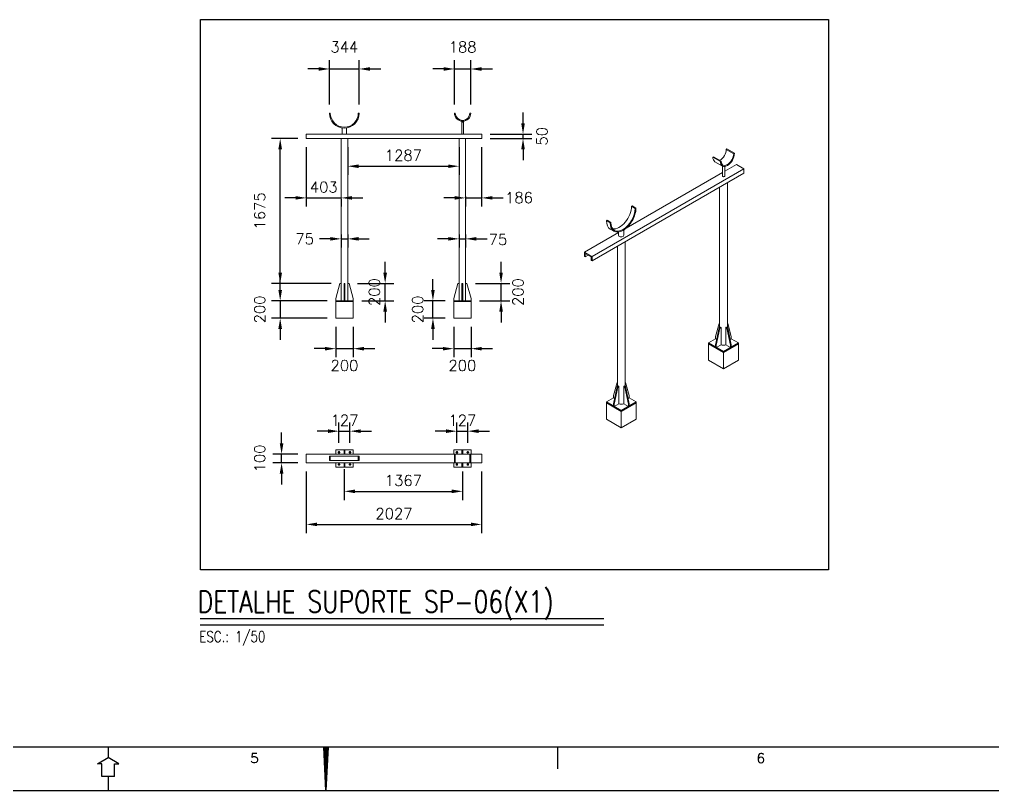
# Model space of a CAD drawing. Header units: millimetres. Extents: x -312439 to 477422, y -331570 to 212570.
# Drawn here: x 357926 to 369170, y 51395 to 60300 of the extents above; entities that cross this region are included whole.
import ezdxf
from ezdxf.enums import TextEntityAlignment as Align

# ---------------------------------------------------------------- set-up
doc = ezdxf.new("R2010")
doc.units = ezdxf.units.MM
for name, color, linetype in [('1', 7, 'Continuous'), ('2', 2, 'Continuous'), ('4', 4, 'Continuous'), ('FORMATO A1', 1, 'Continuous')]:
    doc.layers.add(name, color=color, linetype=linetype)
doc.styles.add('ROMAND', font='ROMAND.SHX')
doc.styles.add('ROMANS', font='romans.shx', dxfattribs={"height": 187.5})
doc.dimstyles.new('1-50 (MILIMETRO)', dxfattribs={"dimscale": 0, "dimtxt": 125, "dimasz": 125, "dimexe": 100, "dimexo": 100, "dimgap": 50, "dimtad": 0, "dimdec": 0, "dimzin": 0, "dimdsep": 46, "dimtxsty": 'ROMAND', "dimcen": -390, "dimclrd": 1, "dimclre": 1, "dimclrt": 3, "dimadec": 0, "dimazin": 0, "dimtfac": 1, "dimtdec": 0, "dimtix": 1, "dimtmove": 2, "dimatfit": 2, "dimfxl": 1, "dimtvp": 1, "dimtolj": 1, "dimtzin": 0, "dimarcsym": 0})

# ---------------------------------------------------------------- blocks, each defined once
blk = doc.blocks.new('A$C2D342850')
at = {"layer": 'FORMATO A1', "color": 2, "linetype": 'Continuous'}
blk.add_line((83100, -58400), (2500, -58400), dxfattribs=at)
at = {"layer": 'FORMATO A1', "color": 1, "linetype": 'Continuous'}
for p, q in [((42119.9, -58400), (42119.9, -58635.9)), ((47150, -59400), (47099.5, -58400)), ((47105, -58400), (47105, -58508.91)), ((47114, -58400), (47114, -58687.13)), ((47123, -58400), (47123, -58865.35)), ((47132, -58400), (47132, -59043.56)), ((47141, -58400), (47141, -59221.78)), ((47150, -58400), (47150, -59400)), ((47200.5, -58400), (47150, -59400)), ((47159, -58400), (47159, -59221.78)), ((47168, -58400), (47168, -59043.56)), ((47177, -58400), (47177, -58865.35)), ((47186, -58400), (47186, -58687.13)), ((47195, -58400), (47195, -58508.91)), ((52500, -58400), (52500, -58900)), ((41871.7, -58779.7), (42119.9, -58636.4)), ((42368, -58779.7), (42119.9, -58636.4)), ((41971.7, -58779.7), (41871.7, -58779.7)), ((41971.7, -59079.7), (41971.7, -58779.7)), ((42268, -58779.7), (42368, -58779.7)), ((42268, -59079.7), (42268, -58779.7)), ((42268.2, -59079.7), (41971.7, -59079.7)), ((42119.9, -59079.7), (42119.9, -59400)), ((0, -59400), (84100, -59400))]:
    blk.add_line(p, q, dxfattribs=at)
for points in [[(45552.39, -58543.44), (45449.26, -58543.44), (45438.95, -58636.25), (45449.26, -58625.94), (45480.2, -58615.62), (45511.14, -58615.62), (45542.08, -58625.94), (45562.7, -58646.56), (45573.01, -58677.5), (45573.01, -58698.12), (45562.7, -58729.06), (45542.08, -58749.69), (45511.14, -58760), (45480.2, -58760), (45449.26, -58749.69), (45438.95, -58739.37), (45428.64, -58718.75)], [(57262.7, -58574.37), (57252.39, -58553.75), (57221.45, -58543.44), (57200.83, -58543.44), (57169.89, -58553.75), (57149.26, -58584.69), (57138.95, -58636.25), (57138.95, -58687.81), (57149.26, -58729.06), (57169.89, -58749.69), (57200.83, -58760), (57211.14, -58760), (57242.08, -58749.69), (57262.7, -58729.06), (57273.01, -58698.12), (57273.01, -58687.81), (57262.7, -58656.87), (57242.08, -58636.25), (57211.14, -58625.94), (57200.83, -58625.94), (57169.89, -58636.25), (57149.26, -58656.87), (57138.95, -58687.81)]]:
    blk.add_lwpolyline(points, dxfattribs=at)
blk = doc.blocks.new('*D270')
at = {"color": 1, "lineweight": -2, "transparency": 16777216}
for p, q in [((361508, 59318), (361508, 59828)), ((361852, 59318), (361852, 59828)), ((361383, 59728), (361258, 59728)), ((361508, 59728), (361852, 59728)), ((361977, 59728), (362102, 59728))]:
    blk.add_line(p, q, dxfattribs=at)
at = {"color": 1, "transparency": 16777216}
for points in [[(361383, 59749), (361383, 59707), (361508, 59728)], [(361977, 59749), (361977, 59707), (361852, 59728)]]:
    blk.add_solid(points, dxfattribs=at)
at = {"layer": 'Defpoints', "color": 0, "transparency": 16777216}
for p in [(361852, 59728), (361508, 59218), (361852, 59218)]:
    blk.add_point(p, dxfattribs=at)
at = {"color": 3, "transparency": 16777216, "insert": (361680, 59982), "char_height": 125, "attachment_point": 5, "style": 'ROMAND'}
blk.add_mtext('\\A1;344', dxfattribs=at)
blk = doc.blocks.new('*D271')
at = {"color": 1, "lineweight": -2, "transparency": 16777216}
for p, q in [((362953, 59318), (362953, 59828)), ((363141, 59318), (363141, 59828)), ((362828, 59728), (362703, 59728)), ((362953, 59728), (363141, 59728)), ((363266, 59728), (363391, 59728))]:
    blk.add_line(p, q, dxfattribs=at)
at = {"color": 1, "transparency": 16777216}
for points in [[(362828, 59749), (362828, 59707), (362953, 59728)], [(363266, 59749), (363266, 59707), (363141, 59728)]]:
    blk.add_solid(points, dxfattribs=at)
at = {"layer": 'Defpoints', "color": 0, "transparency": 16777216}
for p in [(363141, 59728), (362953, 59218), (363141, 59218)]:
    blk.add_point(p, dxfattribs=at)
at = {"color": 3, "transparency": 16777216, "insert": (363047, 59982), "char_height": 125, "attachment_point": 5, "style": 'ROMAND'}
blk.add_mtext('\\A1;188', dxfattribs=at)
blk = doc.blocks.new('*D272')
at = {"color": 1, "lineweight": -2, "transparency": 16777216}
for p, q in [((363745, 59101), (363745, 59226)), ((363367, 58976), (363845, 58976)), ((363367, 58926), (363845, 58926)), ((363745, 58926), (363745, 58976)), ((363745, 58801), (363745, 58676))]:
    blk.add_line(p, q, dxfattribs=at)
at = {"color": 1, "transparency": 16777216}
for points in [[(363724, 59101), (363766, 59101), (363745, 58976)], [(363724, 58801), (363766, 58801), (363745, 58926)]]:
    blk.add_solid(points, dxfattribs=at)
at = {"layer": 'Defpoints', "color": 0, "transparency": 16777216}
for p in [(363267, 58976), (363267, 58926), (363745, 58976)]:
    blk.add_point(p, dxfattribs=at)
at = {"color": 3, "transparency": 16777216, "insert": (363964, 58951), "char_height": 125, "attachment_point": 5, "rotation": 90, "style": 'ROMAND'}
blk.add_mtext('\\A1;50', dxfattribs=at)
blk = doc.blocks.new('*D273')
at = {"color": 1, "lineweight": -2, "transparency": 16777216}
for p, q in [((361241, 58826), (361241, 58139)), ((361116, 58239), (360991, 58239)), ((361241, 58239), (361644, 58239)), ((361644, 58227), (361644, 58139)), ((361769, 58239), (361894, 58239))]:
    blk.add_line(p, q, dxfattribs=at)
at = {"color": 1, "transparency": 16777216}
for points in [[(361116, 58260), (361116, 58219), (361241, 58239)], [(361769, 58260), (361769, 58219), (361644, 58239)]]:
    blk.add_solid(points, dxfattribs=at)
at = {"layer": 'Defpoints', "color": 0, "transparency": 16777216}
for p in [(361241, 58926), (361644, 58327), (361644, 58239)]:
    blk.add_point(p, dxfattribs=at)
at = {"color": 3, "transparency": 16777216, "insert": (361443, 58364), "char_height": 125, "attachment_point": 5, "style": 'ROMAND'}
blk.add_mtext('\\A1;403', dxfattribs=at)
blk = doc.blocks.new('*D274')
at = {"color": 1, "lineweight": -2, "transparency": 16777216}
for p, q in [((361719, 58826), (361719, 58505)), ((363006, 58826), (363006, 58505)), ((361844, 58605), (362881, 58605))]:
    blk.add_line(p, q, dxfattribs=at)
at = {"color": 1, "transparency": 16777216}
for points in [[(361844, 58625), (361844, 58584), (361719, 58605)], [(362881, 58625), (362881, 58584), (363006, 58605)]]:
    blk.add_solid(points, dxfattribs=at)
at = {"layer": 'Defpoints', "color": 0, "transparency": 16777216}
for p in [(361719, 58926), (363006, 58926), (363006, 58605)]:
    blk.add_point(p, dxfattribs=at)
at = {"color": 3, "transparency": 16777216, "insert": (362363, 58730), "char_height": 125, "attachment_point": 5, "style": 'ROMAND'}
blk.add_mtext('\\A1;1287', dxfattribs=at)
blk = doc.blocks.new('*D35')
at = {"color": 1, "lineweight": -2, "transparency": 16777216}
for p, q in [((363267, 58826), (363267, 58139)), ((363081, 58255), (363081, 58139)), ((362956, 58239), (362831, 58239)), ((363081, 58239), (363267, 58239)), ((363392, 58239), (363517, 58239))]:
    blk.add_line(p, q, dxfattribs=at)
at = {"color": 1, "transparency": 16777216}
for points in [[(362956, 58260), (362956, 58219), (363081, 58239)], [(363392, 58260), (363392, 58219), (363267, 58239)]]:
    blk.add_solid(points, dxfattribs=at)
at = {"layer": 'Defpoints', "color": 0, "transparency": 16777216}
for p in [(363267, 58926), (363081, 58355), (363267, 58239)]:
    blk.add_point(p, dxfattribs=at)
at = {"color": 3, "transparency": 16777216, "insert": (363699, 58241), "char_height": 125, "attachment_point": 5, "style": 'ROMAND'}
blk.add_mtext('\\A1;186', dxfattribs=at)
blk = doc.blocks.new('*D261')
at = {"color": 1, "lineweight": -2, "transparency": 16777216}
for p, q in [((361582, 56751), (361582, 56398)), ((361782, 56751), (361782, 56398)), ((361457, 56498), (361332, 56498)), ((361582, 56498), (361782, 56498)), ((361907, 56498), (362032, 56498))]:
    blk.add_line(p, q, dxfattribs=at)
at = {"color": 1, "transparency": 16777216}
for points in [[(361457, 56518), (361457, 56477), (361582, 56498)], [(361907, 56518), (361907, 56477), (361782, 56498)]]:
    blk.add_solid(points, dxfattribs=at)
at = {"layer": 'Defpoints', "color": 0, "transparency": 16777216}
for p in [(361582, 56851), (361782, 56851), (361782, 56498)]:
    blk.add_point(p, dxfattribs=at)
at = {"color": 3, "transparency": 16777216, "insert": (361682, 56304), "char_height": 125, "attachment_point": 5, "style": 'ROMAND'}
blk.add_mtext('\\A1;200', dxfattribs=at)
blk = doc.blocks.new('*D262')
at = {"color": 1, "lineweight": -2, "transparency": 16777216}
for p, q in [((362944, 56751), (362944, 56398)), ((363144, 56751), (363144, 56398)), ((362819, 56498), (362694, 56498)), ((362944, 56498), (363144, 56498)), ((363269, 56498), (363394, 56498))]:
    blk.add_line(p, q, dxfattribs=at)
at = {"color": 1, "transparency": 16777216}
for points in [[(362819, 56518), (362819, 56477), (362944, 56498)], [(363269, 56518), (363269, 56477), (363144, 56498)]]:
    blk.add_solid(points, dxfattribs=at)
at = {"layer": 'Defpoints', "color": 0, "transparency": 16777216}
for p in [(362944, 56851), (363144, 56851), (363144, 56498)]:
    blk.add_point(p, dxfattribs=at)
at = {"color": 3, "transparency": 16777216, "insert": (363044, 56304), "char_height": 125, "attachment_point": 5, "style": 'ROMAND'}
blk.add_mtext('\\A1;200', dxfattribs=at)
blk = doc.blocks.new('*D263')
at = {"color": 1, "lineweight": -2, "transparency": 16777216}
for p, q in [((362704, 57176), (362704, 57301)), ((362844, 57051), (362604, 57051)), ((362704, 56851), (362704, 57051)), ((362844, 56851), (362604, 56851)), ((362704, 56726), (362704, 56601))]:
    blk.add_line(p, q, dxfattribs=at)
at = {"color": 1, "transparency": 16777216}
for points in [[(362683, 57176), (362725, 57176), (362704, 57051)], [(362683, 56726), (362725, 56726), (362704, 56851)]]:
    blk.add_solid(points, dxfattribs=at)
at = {"layer": 'Defpoints', "color": 0, "transparency": 16777216}
for p in [(362704, 57051), (362944, 57051), (362944, 56851)]:
    blk.add_point(p, dxfattribs=at)
at = {"color": 3, "transparency": 16777216, "insert": (362528, 56951), "char_height": 125, "attachment_point": 5, "rotation": 90, "style": 'ROMAND'}
blk.add_mtext('\\A1;200', dxfattribs=at)
blk = doc.blocks.new('*D264')
at = {"color": 1, "lineweight": -2, "transparency": 16777216}
for p, q in [((363491, 57376), (363491, 57501)), ((363196, 57251), (363591, 57251)), ((363491, 57051), (363491, 57251)), ((363244, 57051), (363591, 57051)), ((363491, 56926), (363491, 56801))]:
    blk.add_line(p, q, dxfattribs=at)
at = {"color": 1, "transparency": 16777216}
for points in [[(363471, 57376), (363512, 57376), (363491, 57251)], [(363471, 56926), (363512, 56926), (363491, 57051)]]:
    blk.add_solid(points, dxfattribs=at)
at = {"layer": 'Defpoints', "color": 0, "transparency": 16777216}
for p in [(363096, 57251), (363491, 57251), (363144, 57051)]:
    blk.add_point(p, dxfattribs=at)
at = {"color": 3, "transparency": 16777216, "insert": (363687, 57151), "char_height": 125, "attachment_point": 5, "rotation": 90, "style": 'ROMAND'}
blk.add_mtext('\\A1;200', dxfattribs=at)
blk = doc.blocks.new('*D265')
at = {"color": 1, "lineweight": -2, "transparency": 16777216}
for p, q in [((361141, 58926), (360839, 58926)), ((360939, 57376), (360939, 58801)), ((361529, 57251), (360839, 57251))]:
    blk.add_line(p, q, dxfattribs=at)
at = {"color": 1, "transparency": 16777216}
for points in [[(360918, 58801), (360960, 58801), (360939, 58926)], [(360918, 57376), (360960, 57376), (360939, 57251)]]:
    blk.add_solid(points, dxfattribs=at)
at = {"layer": 'Defpoints', "color": 0, "transparency": 16777216}
for p in [(360939, 58926), (361241, 58926), (361629, 57251)]:
    blk.add_point(p, dxfattribs=at)
at = {"color": 3, "transparency": 16777216, "insert": (360703, 58089), "char_height": 125, "attachment_point": 5, "rotation": 90, "style": 'ROMAND'}
blk.add_mtext('\\A1;1675', dxfattribs=at)
blk = doc.blocks.new('*D266')
at = {"color": 1, "lineweight": -2, "transparency": 16777216}
for p, q in [((360939, 57176), (360939, 57301)), ((361482, 57051), (360839, 57051)), ((360939, 57051), (360939, 56851)), ((361482, 56851), (360839, 56851)), ((360939, 56726), (360939, 56601))]:
    blk.add_line(p, q, dxfattribs=at)
at = {"color": 1, "transparency": 16777216}
for points in [[(360918, 57176), (360960, 57176), (360939, 57051)], [(360918, 56726), (360960, 56726), (360939, 56851)]]:
    blk.add_solid(points, dxfattribs=at)
at = {"layer": 'Defpoints', "color": 0, "transparency": 16777216}
for p in [(361582, 57051), (360939, 56851), (361582, 56851)]:
    blk.add_point(p, dxfattribs=at)
at = {"color": 3, "transparency": 16777216, "insert": (360703, 56951), "char_height": 125, "attachment_point": 5, "rotation": 90, "style": 'ROMAND'}
blk.add_mtext('\\A1;200', dxfattribs=at)
blk = doc.blocks.new('*D267')
at = {"color": 1, "lineweight": -2, "transparency": 16777216}
for p, q in [((362152, 57376), (362152, 57501)), ((361834, 57251), (362252, 57251)), ((362152, 57051), (362152, 57251)), ((361882, 57051), (362252, 57051)), ((362152, 56926), (362152, 56801))]:
    blk.add_line(p, q, dxfattribs=at)
at = {"color": 1, "transparency": 16777216}
for points in [[(362131, 57376), (362173, 57376), (362152, 57251)], [(362131, 56926), (362173, 56926), (362152, 57051)]]:
    blk.add_solid(points, dxfattribs=at)
at = {"layer": 'Defpoints', "color": 0, "transparency": 16777216}
for p in [(361734, 57251), (362152, 57251), (361782, 57051)]:
    blk.add_point(p, dxfattribs=at)
at = {"color": 3, "transparency": 16777216, "insert": (362027, 57151), "char_height": 125, "attachment_point": 5, "rotation": 90, "style": 'ROMAND'}
blk.add_mtext('\\A1;200', dxfattribs=at)
blk = doc.blocks.new('*D268')
at = {"color": 1, "lineweight": -2, "transparency": 16777216}
for p, q in [((361680, 55105), (361680, 54750)), ((363047, 55080), (363047, 54750)), ((361805, 54850), (362922, 54850))]:
    blk.add_line(p, q, dxfattribs=at)
at = {"color": 1, "transparency": 16777216}
for points in [[(361805, 54871), (361805, 54829), (361680, 54850)], [(362922, 54871), (362922, 54829), (363047, 54850)]]:
    blk.add_solid(points, dxfattribs=at)
at = {"layer": 'Defpoints', "color": 0, "transparency": 16777216}
for p in [(361680, 55205), (363047, 55180), (363047, 54850)]:
    blk.add_point(p, dxfattribs=at)
at = {"color": 3, "transparency": 16777216, "insert": (362363, 54975), "char_height": 125, "attachment_point": 5, "style": 'ROMAND'}
blk.add_mtext('\\A1;1367', dxfattribs=at)
blk = doc.blocks.new('*D269')
at = {"color": 1, "lineweight": -2, "transparency": 16777216}
for p, q in [((361241, 55080), (361241, 54368)), ((363267, 55080), (363267, 54368)), ((361366, 54468), (363142, 54468))]:
    blk.add_line(p, q, dxfattribs=at)
at = {"color": 1, "transparency": 16777216}
for points in [[(361366, 54489), (361366, 54448), (361241, 54468)], [(363142, 54489), (363142, 54448), (363267, 54468)]]:
    blk.add_solid(points, dxfattribs=at)
at = {"layer": 'Defpoints', "color": 0, "transparency": 16777216}
for p in [(361241, 55180), (363267, 55180), (363267, 54468)]:
    blk.add_point(p, dxfattribs=at)
at = {"color": 3, "transparency": 16777216, "insert": (362254, 54593), "char_height": 125, "attachment_point": 5, "style": 'ROMAND'}
blk.add_mtext('\\A1;2027', dxfattribs=at)
blk = doc.blocks.new('*D275')
at = {"color": 1, "lineweight": -2, "transparency": 16777216}
for p, q in [((361618, 55409), (361618, 55645)), ((361745, 55409), (361745, 55645)), ((361493, 55545), (361368, 55545)), ((361618, 55545), (361745, 55545)), ((361870, 55545), (361995, 55545))]:
    blk.add_line(p, q, dxfattribs=at)
at = {"color": 1, "transparency": 16777216}
for points in [[(361493, 55566), (361493, 55524), (361618, 55545)], [(361870, 55566), (361870, 55524), (361745, 55545)]]:
    blk.add_solid(points, dxfattribs=at)
at = {"layer": 'Defpoints', "color": 0, "transparency": 16777216}
for p in [(361745, 55545), (361618, 55309), (361745, 55309)]:
    blk.add_point(p, dxfattribs=at)
at = {"color": 3, "transparency": 16777216, "insert": (361682, 55670), "char_height": 125, "attachment_point": 5, "style": 'ROMAND'}
blk.add_mtext('\\A1;127', dxfattribs=at)
blk = doc.blocks.new('*D276')
at = {"color": 1, "lineweight": -2, "transparency": 16777216}
for p, q in [((362980, 55409), (362980, 55645)), ((363107, 55409), (363107, 55645)), ((362855, 55545), (362730, 55545)), ((362980, 55545), (363107, 55545)), ((363232, 55545), (363357, 55545))]:
    blk.add_line(p, q, dxfattribs=at)
at = {"color": 1, "transparency": 16777216}
for points in [[(362855, 55566), (362855, 55524), (362980, 55545)], [(363232, 55566), (363232, 55524), (363107, 55545)]]:
    blk.add_solid(points, dxfattribs=at)
at = {"layer": 'Defpoints', "color": 0, "transparency": 16777216}
for p in [(363107, 55545), (362980, 55309), (363107, 55309)]:
    blk.add_point(p, dxfattribs=at)
at = {"color": 3, "transparency": 16777216, "insert": (363044, 55670), "char_height": 125, "attachment_point": 5, "style": 'ROMAND'}
blk.add_mtext('\\A1;127', dxfattribs=at)
blk = doc.blocks.new('*D277')
at = {"color": 1, "lineweight": -2, "transparency": 16777216}
for p, q in [((360955, 55405), (360955, 55530)), ((361141, 55280), (360855, 55280)), ((360955, 55180), (360955, 55280)), ((361141, 55180), (360855, 55180)), ((360955, 55055), (360955, 54930))]:
    blk.add_line(p, q, dxfattribs=at)
at = {"color": 1, "transparency": 16777216}
for points in [[(360934, 55405), (360976, 55405), (360955, 55280)], [(360934, 55055), (360976, 55055), (360955, 55180)]]:
    blk.add_solid(points, dxfattribs=at)
at = {"layer": 'Defpoints', "color": 0, "transparency": 16777216}
for p in [(360955, 55280), (361241, 55280), (361241, 55180)]:
    blk.add_point(p, dxfattribs=at)
at = {"color": 3, "transparency": 16777216, "insert": (360703, 55230), "char_height": 125, "attachment_point": 5, "rotation": 90, "style": 'ROMAND'}
blk.add_mtext('\\A1;100', dxfattribs=at)
blk = doc.blocks.new('*D37')
at = {"color": 1, "lineweight": -2, "transparency": 16777216}
for p, q in [((361644, 57818), (361644, 57666)), ((361719, 57818), (361719, 57666)), ((361519, 57766), (361394, 57766)), ((361644, 57766), (361719, 57766)), ((361844, 57766), (361969, 57766))]:
    blk.add_line(p, q, dxfattribs=at)
at = {"color": 1, "transparency": 16777216}
for points in [[(361519, 57787), (361519, 57746), (361644, 57766)], [(361844, 57787), (361844, 57746), (361719, 57766)]]:
    blk.add_solid(points, dxfattribs=at)
at = {"layer": 'Defpoints', "color": 0, "transparency": 16777216}
for p in [(361644, 57918), (361719, 57918), (361719, 57766)]:
    blk.add_point(p, dxfattribs=at)
at = {"color": 3, "transparency": 16777216, "insert": (361222, 57766), "char_height": 125, "attachment_point": 5, "style": 'ROMAND'}
blk.add_mtext('\\A1;75', dxfattribs=at)
blk = doc.blocks.new('*D38')
at = {"color": 1, "lineweight": -2, "transparency": 16777216}
for p, q in [((363006, 57816), (363006, 57666)), ((363081, 57816), (363081, 57666)), ((362881, 57766), (362756, 57766)), ((363006, 57766), (363081, 57766)), ((363206, 57766), (363331, 57766))]:
    blk.add_line(p, q, dxfattribs=at)
at = {"color": 1, "transparency": 16777216}
for points in [[(362881, 57787), (362881, 57746), (363006, 57766)], [(363206, 57787), (363206, 57746), (363081, 57766)]]:
    blk.add_solid(points, dxfattribs=at)
at = {"layer": 'Defpoints', "color": 0, "transparency": 16777216}
for p in [(363006, 57916), (363081, 57916), (363081, 57766)]:
    blk.add_point(p, dxfattribs=at)
at = {"color": 3, "transparency": 16777216, "insert": (363456, 57759), "char_height": 125, "attachment_point": 5, "style": 'ROMAND'}
blk.add_mtext('\\A1;75', dxfattribs=at)

msp = doc.modelspace()

# ---------------------------------------------------------------- linework, layer by layer
at = {"color": 3, "linetype": 'Continuous', "lineweight": 0, "extrusion": (0, 1, 0)}
for p, q in [((361507.937, 59217.892), (361517.937, 59217.892)), ((361841.737, 59217.892), (361851.737, 59217.892)), ((362962.735, 59217.905), (362952.735, 59217.905)), ((363141.035, 59217.905), (363131.035, 59217.905)), ((361654.837, 58976.392), (361654.837, 59047.82)), ((361704.837, 58976.392), (361704.837, 59047.82)), ((363036.885, 59124.288), (363036.885, 58976.392)), ((363056.885, 59113.755), (363036.885, 59113.755)), ((363056.885, 59124.288), (363056.885, 58976.392)), ((361240.908, 58976.392), (361240.908, 58926.392)), ((361240.908, 58976.392), (363267.491, 58976.392)), ((361240.908, 58926.392), (363267.491, 58926.392)), ((361644.16, 58926.392), (361644.16, 57251.232)), ((361719.16, 58926.392), (361719.16, 57251.232)), ((363006.391, 58926.392), (363006.391, 57251.232)), ((363081.391, 58926.392), (363081.391, 57251.232)), ((363267.491, 58926.392), (363267.491, 58976.392)), ((361581.66, 57076.232), (361629.16, 57251.232)), ((361629.16, 57251.232), (361644.495, 57251.232)), ((361644.495, 57051.232), (361644.495, 57251.232)), ((361676.66, 57051.232), (361676.66, 57251.232)), ((361676.66, 57251.232), (361686.66, 57251.232)), ((361686.66, 57051.232), (361686.66, 57251.232)), ((361734.16, 57251.232), (361718.826, 57251.232)), ((361718.826, 57251.232), (361718.826, 57051.232)), ((361781.66, 57076.232), (361734.16, 57251.232)), ((362943.891, 57076.232), (362991.391, 57251.232)), ((362991.391, 57251.232), (363006.726, 57251.232)), ((363006.726, 57051.232), (363006.726, 57251.232)), ((363038.891, 57051.232), (363038.891, 57251.232)), ((363038.891, 57251.232), (363048.891, 57251.232)), ((363048.891, 57051.232), (363048.891, 57251.232)), ((363096.391, 57251.232), (363081.057, 57251.232)), ((363081.057, 57251.232), (363081.057, 57051.232)), ((363143.891, 57076.232), (363096.391, 57251.232)), ((361581.66, 57076.232), (361581.66, 56851.232)), ((361781.66, 57051.232), (361581.66, 57051.232)), ((361581.66, 57041.232), (361781.66, 57041.232)), ((361676.66, 57076.232), (361686.66, 57076.232)), ((361781.66, 57076.232), (361781.66, 56851.232)), ((361781.66, 57041.232), (361781.66, 57051.232)), ((362943.891, 57076.232), (362943.891, 56851.232)), ((363143.891, 57051.232), (362943.891, 57051.232)), ((362943.891, 57041.232), (363143.891, 57041.232)), ((363038.891, 57076.232), (363048.891, 57076.232)), ((363143.891, 57076.232), (363143.891, 56851.232)), ((363143.891, 57041.232), (363143.891, 57051.232)), ((361581.66, 56851.232), (361781.66, 56851.232)), ((362943.891, 56851.232), (363143.891, 56851.232))]:
    msp.add_line(p, q, dxfattribs=at)
at = {"color": 3, "linetype": 'Continuous', "lineweight": 0, "extrusion": (1.66533e-16, 0.816497, 0.57735)}
for p, q in [((365938.377, 58710.219), (365947.038, 58715.219)), ((365938.377, 58710.219), (366024.98, 58660.219)), ((365947.038, 58715.219), (366033.64, 58665.219)), ((366092.79, 58799.369), (366101.45, 58804.369)), ((366179.392, 58749.369), (366092.79, 58799.369)), ((366101.45, 58804.369), (366188.052, 58754.369)), ((366188.052, 58754.369), (366179.392, 58749.369)), ((365962.259, 58657.433), (366048.861, 58607.433)), ((366033.64, 58665.219), (366024.98, 58660.219)), ((366050.967, 58606.303), (366050.967, 58490.781)), ((366075.462, 58547.852), (366210.964, 58626.084)), ((366075.462, 58602.311), (366075.462, 58490.781)), ((366297.567, 58576.084), (366210.964, 58626.084)), ((364542.494, 57562.793), (366297.567, 58576.084)), ((364542.494, 57512.793), (366297.567, 58526.084)), ((364937.988, 57891.131), (366050.967, 58533.71)), ((366297.567, 58526.084), (366297.567, 58576.084)), ((366014.694, 58362.768), (366014.694, 56742.608)), ((366106.55, 58415.801), (366106.55, 56742.608)), ((365006.536, 58147.207), (364997.875, 58142.207)), ((365041.177, 58117.207), (364997.875, 58142.207)), ((365049.837, 58122.207), (365006.536, 58147.207)), ((365041.177, 58117.207), (365049.837, 58122.207)), ((364717.456, 57980.307), (364708.796, 57975.307)), ((364752.097, 57950.307), (364708.796, 57975.307)), ((364760.758, 57955.307), (364717.456, 57980.307)), ((364752.097, 57950.307), (364760.758, 57955.307)), ((364455.892, 57612.793), (364848.698, 57839.58)), ((364795.7, 57853.93), (364752.399, 57878.93)), ((364848.698, 57807.257), (364848.698, 57845.123)), ((364909.935, 57807.257), (364909.935, 57869.847)), ((364926.823, 57734.685), (364926.823, 56061.492)), ((364455.892, 57612.793), (364542.494, 57562.793)), ((364455.892, 57562.793), (364455.892, 57612.793)), ((364533.834, 57557.793), (364464.552, 57597.793)), ((364464.552, 57597.793), (364464.552, 57557.793)), ((364464.552, 57557.793), (364499.193, 57577.793)), ((364834.968, 57681.652), (364834.968, 56061.492)), ((364464.552, 57557.793), (364455.892, 57562.793)), ((364533.834, 57517.793), (364533.834, 57557.793)), ((364542.494, 57512.793), (364533.834, 57517.793)), ((364542.494, 57562.793), (364542.494, 57512.793)), ((365969.69, 56636.624), (366010.826, 56787.874)), ((366014.694, 56790.108), (366010.826, 56787.874)), ((366010.826, 56787.874), (366014.694, 56785.641)), ((366110.419, 56787.874), (366106.55, 56790.108)), ((366110.419, 56787.874), (366106.55, 56785.641)), ((366151.555, 56636.624), (366110.419, 56787.874)), ((365969.69, 56541.624), (366010.826, 56740.374)), ((365978.35, 56536.624), (366019.486, 56735.374)), ((366010.826, 56740.374), (366024.106, 56748.042)), ((366010.826, 56740.374), (366019.486, 56735.374)), ((366019.486, 56735.374), (366032.766, 56743.042)), ((366032.766, 56543.042), (366032.766, 56743.042)), ((366101.758, 56735.374), (366088.478, 56743.042)), ((366088.478, 56743.042), (366088.478, 56543.042)), ((366110.419, 56740.374), (366097.138, 56748.042)), ((366101.758, 56735.374), (366110.419, 56740.374)), ((366142.895, 56536.624), (366101.758, 56735.374)), ((366151.555, 56541.624), (366110.419, 56740.374)), ((365887.417, 56564.124), (365969.69, 56611.624)), ((365887.417, 56564.124), (365887.417, 56364.124)), ((366060.622, 56464.124), (365887.417, 56564.124)), ((365969.69, 56611.624), (365969.69, 56636.624)), ((365982.631, 56604.152), (365969.69, 56611.624)), ((366233.827, 56564.124), (366060.622, 56464.124)), ((366138.613, 56604.152), (366151.555, 56611.624)), ((366151.555, 56611.624), (366151.555, 56636.624)), ((366151.555, 56611.624), (366233.827, 56564.124)), ((366233.827, 56564.124), (366233.827, 56364.124)), ((365887.417, 56554.124), (366060.622, 56454.124)), ((365969.69, 56541.624), (365978.35, 56536.624)), ((365969.69, 56516.624), (365969.69, 56541.624)), ((366032.766, 56543.042), (365978.35, 56511.624)), ((365978.35, 56511.624), (365978.35, 56536.624)), ((366060.622, 56454.124), (366233.827, 56554.124)), ((366060.622, 56464.124), (366060.622, 56264.124)), ((366088.478, 56543.042), (366142.895, 56511.624)), ((366142.895, 56536.624), (366151.555, 56541.624)), ((366142.895, 56511.624), (366142.895, 56536.624)), ((366151.555, 56516.624), (366151.555, 56541.624)), ((365887.417, 56364.124), (366060.622, 56264.124)), ((366060.622, 56264.124), (366233.827, 56364.124)), ((364834.968, 56108.992), (364831.099, 56106.759)), ((364930.692, 56106.759), (364926.823, 56108.992)), ((364789.963, 55955.509), (364831.099, 56106.759)), ((364789.963, 55860.509), (364831.099, 56059.259)), ((364798.623, 55855.509), (364839.759, 56054.259)), ((364831.099, 56106.759), (364834.968, 56104.525)), ((364831.099, 56059.259), (364844.379, 56066.926)), ((364831.099, 56059.259), (364839.759, 56054.259)), ((364839.759, 56054.259), (364853.04, 56061.926)), ((364853.04, 55861.926), (364853.04, 56061.926)), ((364922.032, 56054.259), (364908.751, 56061.926)), ((364908.751, 56061.926), (364908.751, 55861.926)), ((364930.692, 56059.259), (364917.412, 56066.926)), ((364922.032, 56054.259), (364930.692, 56059.259)), ((364963.168, 55855.509), (364922.032, 56054.259)), ((364930.692, 56106.759), (364926.823, 56104.525)), ((364971.828, 55955.509), (364930.692, 56106.759)), ((364971.828, 55860.509), (364930.692, 56059.259)), ((364707.69, 55883.009), (364789.963, 55930.509)), ((364789.963, 55930.509), (364789.963, 55955.509)), ((364802.905, 55923.037), (364789.963, 55930.509)), ((364958.887, 55923.037), (364971.828, 55930.509)), ((364971.828, 55930.509), (364971.828, 55955.509)), ((364971.828, 55930.509), (365054.101, 55883.009)), ((364707.69, 55883.009), (364707.69, 55683.009)), ((364880.896, 55783.009), (364707.69, 55883.009)), ((364707.69, 55873.009), (364880.896, 55773.009)), ((364789.963, 55860.509), (364798.623, 55855.509)), ((364789.963, 55835.509), (364789.963, 55860.509)), ((364853.04, 55861.926), (364798.623, 55830.509)), ((364798.623, 55830.509), (364798.623, 55855.509)), ((365054.101, 55883.009), (364880.896, 55783.009)), ((364880.896, 55773.009), (365054.101, 55873.009)), ((364880.896, 55783.009), (364880.896, 55583.009)), ((364908.751, 55861.926), (364963.168, 55830.509)), ((364963.168, 55855.509), (364971.828, 55860.509)), ((364963.168, 55830.509), (364963.168, 55855.509)), ((364971.828, 55835.509), (364971.828, 55860.509)), ((365054.101, 55883.009), (365054.101, 55683.009)), ((364707.69, 55683.009), (364880.896, 55583.009)), ((364880.896, 55583.009), (365054.101, 55683.009))]:
    msp.add_line(p, q, dxfattribs=at)
at = {"color": 3, "linetype": 'Continuous', "lineweight": 0}
for p, q in [((361581.66, 55280.134), (361581.66, 55330.134)), ((361581.66, 55330.134), (361781.66, 55330.134)), ((361676.66, 55330.134), (361676.66, 55280.134)), ((361686.66, 55330.134), (361686.66, 55280.134)), ((361781.66, 55330.134), (361781.66, 55280.134)), ((362943.891, 55280.134), (362943.891, 55330.134)), ((362943.891, 55330.134), (363143.891, 55330.134)), ((363038.891, 55330.134), (363038.891, 55280.134)), ((363048.891, 55330.134), (363048.891, 55280.134)), ((363143.891, 55330.134), (363143.891, 55280.134)), ((361240.908, 55280.134), (361240.908, 55180.134)), ((361240.908, 55280.134), (362952.735, 55280.134)), ((361851.737, 55255.134), (361507.937, 55255.134)), ((361507.937, 55205.134), (361507.937, 55255.134)), ((361517.937, 55205.134), (361517.937, 55255.134)), ((361686.66, 55282.634), (361676.66, 55282.634)), ((361841.737, 55205.134), (361841.737, 55255.134)), ((361851.737, 55205.134), (361851.737, 55255.134)), ((362952.735, 55280.134), (362952.735, 55180.134)), ((362952.735, 55280.134), (363267.491, 55280.134)), ((362962.735, 55280.134), (362962.735, 55180.134)), ((362985.518, 55291.847), (362975.473, 55291.847)), ((363048.891, 55282.634), (363038.891, 55282.634)), ((363131.035, 55180.134), (363131.035, 55280.134)), ((363141.035, 55280.134), (363141.035, 55180.134)), ((363267.491, 55180.134), (363267.491, 55280.134)), ((361240.908, 55180.134), (362952.735, 55180.134)), ((361507.937, 55205.134), (361851.737, 55205.134)), ((361517.937, 55205.134), (361841.737, 55205.134)), ((361581.66, 55130.134), (361581.66, 55180.134)), ((361781.66, 55130.134), (361581.66, 55130.134)), ((361676.66, 55130.134), (361676.66, 55180.134)), ((361676.66, 55177.634), (361686.66, 55177.634)), ((361686.66, 55130.134), (361686.66, 55180.134)), ((361781.66, 55180.134), (361781.66, 55130.134)), ((362943.891, 55130.134), (362943.891, 55180.134)), ((363143.891, 55130.134), (362943.891, 55130.134)), ((363267.491, 55180.134), (362952.735, 55180.134)), ((363038.891, 55130.134), (363038.891, 55180.134)), ((363038.891, 55177.634), (363048.891, 55177.634)), ((363048.891, 55130.134), (363048.891, 55180.134)), ((363141.035, 55180.134), (363267.491, 55180.134)), ((363143.891, 55180.134), (363143.891, 55130.134))]:
    msp.add_line(p, q, dxfattribs=at)
msp.add_lwpolyline([(360017.316, 60299.859), (367276.434, 60299.859), (367276.434, 53944.319), (360017.316, 53944.319)], close=True)
for centre, radius in [((361618.265, 55300.547), 8.699), ((361618.265, 55300.547), 5.444), ((361745.056, 55300.547), 8.699), ((361745.056, 55300.547), 5.444), ((362980.496, 55300.547), 8.699), ((362980.496, 55300.547), 5.444), ((363107.287, 55300.547), 8.699), ((363107.287, 55300.547), 5.444), ((361618.265, 55159.721), 8.699), ((361618.265, 55159.721), 5.444), ((361745.056, 55159.721), 8.699), ((361745.056, 55159.721), 5.444), ((362980.496, 55159.721), 8.699), ((362980.496, 55159.721), 5.444), ((363107.287, 55159.721), 8.699), ((363107.287, 55159.721), 5.444)]:
    msp.add_circle(centre, radius, dxfattribs=at)
for centre, radius, start, end in [((361679.837, 59217.892), 171.9, 180, 359.9999824), ((361679.837, 59217.892), 161.9, 180, 0), ((361679.837, 59217.892), 171.9, 270, 0), ((363046.885, 59217.905), 94.15, 180, 0), ((363046.885, 59217.905), 84.15, 180, 0), ((361745.056, 55300.547), 8.699, 30, 90)]:
    msp.add_arc(centre, radius, start, end, dxfattribs=at)
for centre, major_axis, start_param, end_param in [((366019.914, 58757.294), (-57.655, -99.861), 5.497787144, 6.283185307), ((366019.914, 58757.294), (-51.531, -89.255), 0.785398163, 2.35619449), ((366106.516, 58707.294), (-57.655, -99.861), 5.497787144, 8.639379797), ((366106.516, 58707.294), (-51.531, -89.255), 5.497787144, 8.639379797), ((366063.215, 58490.781), (-12.247, 0), 0, 3.141592654), ((364857.666, 58061.257), (-99.143, -171.721), 0.22015167, 2.35619449), ((364900.967, 58036.257), (-99.143, -171.721), 5.497787144, 8.639379797), ((364900.967, 58036.257), (-105.267, -182.327), 0.785398163, 2.35619449), ((364857.666, 58061.257), (105.267, 182.327), 2.35619449, 3.141592654), ((364900.967, 58036.257), (-105.267, -182.327), 5.497787144, 7.068583471), ((364879.316, 57807.257), (30.619, 0), 3.141592654, 5.497787144), ((364879.316, 57807.257), (30.619, 0), 5.497787144, 6.283185307), ((366060.622, 56764.124), (45.928, 0), 3.793259228, 4.060722406), ((366060.622, 56764.124), (-45.928, 0), 2.222462901, 2.48992608), ((366060.622, 56564.124), (45.928, 0), 4.060722406, 5.364055554), ((364880.896, 56083.009), (45.928, 0), 3.793259228, 4.060722406), ((364880.896, 56083.009), (-45.928, 0), 2.222462901, 2.48992608), ((364880.896, 55883.009), (45.928, 0), 4.060722406, 5.364055554)]:
    msp.add_ellipse(centre, major_axis=major_axis, ratio=0.577350269, start_param=start_param, end_param=end_param, dxfattribs=at)
for points in [[(361608.22, 55300.547), (361609.565, 55302.878), (361610.731, 55304.896)], [(361610.731, 55296.197), (361609.565, 55298.216), (361608.22, 55300.547)], [(361610.731, 55304.896), (361611.896, 55306.915), (361613.242, 55309.246)], [(361613.242, 55291.847), (361611.896, 55294.178), (361610.731, 55296.197)], [(361613.242, 55309.246), (361615.934, 55309.246), (361618.265, 55309.246)], [(361618.265, 55291.847), (361615.934, 55291.847), (361613.242, 55291.847)], [(361618.265, 55309.246), (361620.596, 55309.246), (361623.287, 55309.246)], [(361623.287, 55291.847), (361620.596, 55291.847), (361618.265, 55291.847)], [(361623.287, 55309.246), (361624.633, 55306.915), (361625.798, 55304.896)], [(361625.798, 55296.197), (361624.633, 55294.178), (361623.287, 55291.847)], [(361625.798, 55304.896), (361626.964, 55302.878), (361628.31, 55300.547)], [(361628.31, 55300.547), (361626.964, 55298.216), (361625.798, 55296.197)], [(361737.523, 55304.896), (361736.357, 55302.878), (361735.011, 55300.547)], [(361735.011, 55300.547), (361736.357, 55298.216), (361737.523, 55296.197)], [(361740.034, 55309.246), (361738.688, 55306.915), (361737.523, 55304.896)], [(361737.523, 55296.197), (361738.688, 55294.178), (361740.034, 55291.847)], [(361745.056, 55309.246), (361742.725, 55309.246), (361740.034, 55309.246)], [(361740.034, 55291.847), (361742.725, 55291.847), (361745.056, 55291.847)], [(361750.079, 55309.246), (361747.387, 55309.246), (361745.056, 55309.246)], [(361745.056, 55291.847), (361747.387, 55291.847), (361750.079, 55291.847)], [(361752.59, 55304.896), (361751.425, 55306.915), (361750.079, 55309.246)], [(361750.079, 55291.847), (361751.425, 55294.178), (361752.59, 55296.197)], [(361755.101, 55300.547), (361753.755, 55302.878), (361752.59, 55304.896)], [(361752.59, 55296.197), (361753.755, 55298.216), (361755.101, 55300.547)], [(362970.451, 55300.547), (362971.796, 55302.878), (362972.962, 55304.896)], [(362972.962, 55296.197), (362971.796, 55298.216), (362970.451, 55300.547)], [(362972.962, 55304.896), (362974.127, 55306.915), (362975.473, 55309.246)], [(362975.473, 55291.847), (362974.127, 55294.178), (362972.962, 55296.197)], [(362975.473, 55309.246), (362978.165, 55309.246), (362980.496, 55309.246)], [(362980.496, 55309.246), (362982.827, 55309.246), (362985.518, 55309.246)], [(362985.518, 55309.246), (362986.864, 55306.915), (362988.029, 55304.896)], [(362988.029, 55296.197), (362986.864, 55294.178), (362985.518, 55291.847)], [(362988.029, 55304.896), (362989.195, 55302.878), (362990.541, 55300.547)], [(362990.541, 55300.547), (362989.195, 55298.216), (362988.029, 55296.197)], [(363099.754, 55304.896), (363098.588, 55302.878), (363097.242, 55300.547)], [(363097.242, 55300.547), (363098.588, 55298.216), (363099.754, 55296.197)], [(363102.265, 55309.246), (363100.919, 55306.915), (363099.754, 55304.896)], [(363099.754, 55296.197), (363100.919, 55294.178), (363102.265, 55291.847)], [(363107.287, 55309.246), (363104.956, 55309.246), (363102.265, 55309.246)], [(363102.265, 55291.847), (363104.956, 55291.847), (363107.287, 55291.847)], [(363112.31, 55309.246), (363109.618, 55309.246), (363107.287, 55309.246)], [(363107.287, 55291.847), (363109.618, 55291.847), (363112.31, 55291.847)], [(363114.821, 55304.896), (363113.656, 55306.915), (363112.31, 55309.246)], [(363112.31, 55291.847), (363113.656, 55294.178), (363114.821, 55296.197)], [(363117.332, 55300.547), (363115.987, 55302.878), (363114.821, 55304.896)], [(363114.821, 55296.197), (363115.987, 55298.216), (363117.332, 55300.547)], [(361610.731, 55164.071), (361609.565, 55162.052), (361608.22, 55159.721)], [(361608.22, 55159.721), (361609.565, 55157.39), (361610.731, 55155.372)], [(361613.242, 55168.42), (361611.896, 55166.089), (361610.731, 55164.071)], [(361610.731, 55155.372), (361611.896, 55153.353), (361613.242, 55151.022)], [(361618.265, 55168.42), (361615.934, 55168.42), (361613.242, 55168.42)], [(361613.242, 55151.022), (361615.934, 55151.022), (361618.265, 55151.022)], [(361623.287, 55168.42), (361620.596, 55168.42), (361618.265, 55168.42)], [(361618.265, 55151.022), (361620.596, 55151.022), (361623.287, 55151.022)], [(361625.798, 55164.071), (361624.633, 55166.089), (361623.287, 55168.42)], [(361623.287, 55151.022), (361624.633, 55153.353), (361625.798, 55155.372)], [(361628.31, 55159.721), (361626.964, 55162.052), (361625.798, 55164.071)], [(361625.798, 55155.372), (361626.964, 55157.39), (361628.31, 55159.721)], [(361735.011, 55159.721), (361736.357, 55162.052), (361737.523, 55164.071)], [(361737.523, 55155.372), (361736.357, 55157.39), (361735.011, 55159.721)], [(361737.523, 55164.071), (361738.688, 55166.089), (361740.034, 55168.42)], [(361740.034, 55151.022), (361738.688, 55153.353), (361737.523, 55155.372)], [(361740.034, 55168.42), (361742.725, 55168.42), (361745.056, 55168.42)], [(361745.056, 55151.022), (361742.725, 55151.022), (361740.034, 55151.022)], [(361745.056, 55168.42), (361747.387, 55168.42), (361750.079, 55168.42)], [(361750.079, 55151.022), (361747.387, 55151.022), (361745.056, 55151.022)], [(361750.079, 55168.42), (361751.425, 55166.089), (361752.59, 55164.071)], [(361752.59, 55155.372), (361751.425, 55153.353), (361750.079, 55151.022)], [(361752.59, 55164.071), (361753.755, 55162.052), (361755.101, 55159.721)], [(361755.101, 55159.721), (361753.755, 55157.39), (361752.59, 55155.372)], [(362972.962, 55164.071), (362971.796, 55162.052), (362970.451, 55159.721)], [(362970.451, 55159.721), (362971.796, 55157.39), (362972.962, 55155.372)], [(362975.473, 55168.42), (362974.127, 55166.089), (362972.962, 55164.071)], [(362972.962, 55155.372), (362974.127, 55153.353), (362975.473, 55151.022)], [(362980.496, 55168.42), (362978.165, 55168.42), (362975.473, 55168.42)], [(362975.473, 55151.022), (362978.165, 55151.022), (362980.496, 55151.022)], [(362985.518, 55168.42), (362982.827, 55168.42), (362980.496, 55168.42)], [(362980.496, 55151.022), (362982.827, 55151.022), (362985.518, 55151.022)], [(362988.029, 55164.071), (362986.864, 55166.089), (362985.518, 55168.42)], [(362985.518, 55151.022), (362986.864, 55153.353), (362988.029, 55155.372)], [(362990.541, 55159.721), (362989.195, 55162.052), (362988.029, 55164.071)], [(362988.029, 55155.372), (362989.195, 55157.39), (362990.541, 55159.721)], [(363097.242, 55159.721), (363098.588, 55162.052), (363099.754, 55164.071)], [(363099.754, 55155.372), (363098.588, 55157.39), (363097.242, 55159.721)], [(363099.754, 55164.071), (363100.919, 55166.089), (363102.265, 55168.42)], [(363102.265, 55151.022), (363100.919, 55153.353), (363099.754, 55155.372)], [(363102.265, 55168.42), (363104.956, 55168.42), (363107.287, 55168.42)], [(363107.287, 55151.022), (363104.956, 55151.022), (363102.265, 55151.022)], [(363107.287, 55168.42), (363109.618, 55168.42), (363112.31, 55168.42)], [(363112.31, 55151.022), (363109.618, 55151.022), (363107.287, 55151.022)], [(363112.31, 55168.42), (363113.656, 55166.089), (363114.821, 55164.071)], [(363114.821, 55155.372), (363113.656, 55153.353), (363112.31, 55151.022)], [(363114.821, 55164.071), (363115.987, 55162.052), (363117.332, 55159.721)], [(363117.332, 55159.721), (363115.987, 55157.39), (363114.821, 55155.372)]]:
    msp.add_rational_spline(points, [1, 1.0379548493, 1], degree=2, dxfattribs=at)
at = {"layer": '1', "color": 1}
msp.add_line((360014.552, 53306.794), (364677.978, 53306.794), dxfattribs=at)
at = {"layer": '2', "color": 2}
msp.add_line((360014.552, 53381.794), (364677.978, 53381.794), dxfattribs=at)
at = {"layer": 'FORMATO A1', "color": 2, "linetype": 'Continuous'}
msp.add_line((379442.032, 51894.65, 0), (339142.032, 51894.65, 0), dxfattribs=at)
at = {"layer": 'FORMATO A1', "color": 1, "linetype": 'Continuous'}
msp.add_line((337892.032, 51394.65, 0), (379942.032, 51394.65, 0), dxfattribs=at)

# ---------------------------------------------------------------- block references
at = {"layer": 'FORMATO A1', "xscale": 0.5, "yscale": 0.5, "zscale": 0.5}
msp.add_blockref('A$C2D342850', (337892.032, 81094.65, 0), dxfattribs=at)

# ---------------------------------------------------------------- texts
at = {"layer": '2', "color": 2, "style": 'ROMANS', "width": 0.8}
msp.add_text('DETALHE SUPORTE SP-06(X1)', height=250, dxfattribs=at).set_placement((359984.037, 53575.496), align=Align.MIDDLE_LEFT)
at = {"layer": '4', "color": 4, "style": 'ROMANS', "width": 0.8}
msp.add_text('ESC.: 1/50', height=125, dxfattribs=at).set_placement((360004.552, 53172.437), align=Align.MIDDLE_LEFT)

# ---------------------------------------------------------------- dimensions: what is measured, and where the dimension line sits
for base, p1, p2, picture, middle in [((361851.737, 59728.323), (361507.937, 59217.892), (361851.737, 59217.892), '*D270', (361679.837, 59982.119)), ((363141.035, 59728.323), (362952.735, 59217.905), (363141.035, 59217.905), '*D271', (363046.885, 59982.119)), ((361719.16, 57766.422), (361644.16, 57918.112), (361719.16, 57918.112), '*D37', (361221.828, 57766.422)), ((363081.391, 57766.422), (363006.391, 57915.843), (363081.391, 57915.843), '*D38', (363455.757, 57758.567)), ((361781.66, 56497.642), (361581.66, 56851.232), (361781.66, 56851.232), '*D261', (361681.66, 56303.701)), ((363143.891, 56497.642), (362943.891, 56851.232), (363143.891, 56851.232), '*D262', (363043.891, 56303.701))]:
    dim = msp.add_linear_dim(base=base, p1=p1, p2=p2, dimstyle='1-50 (MILIMETRO)', override={"dimscale": 1})
    dim.commit()
    dim.dimension.update_dxf_attribs({"geometry": picture, "text_midpoint": middle, "dimtype": 160})
for base, p1, p2, picture, middle in [((363745.175, 58976.392), (363267.491, 58926.392), (363267.491, 58976.392), '*D272', (363963.881, 58951.319)), ((360938.986, 58926.392), (361629.16, 57251.232), (361240.908, 58926.392), '*D265', (360703.1, 58088.812)), ((363491.387, 57251.232), (363143.891, 57051.232), (363096.391, 57251.232), '*D264', (363686.799, 57151.232)), ((360938.986, 56851.232), (361581.66, 57051.232), (361581.66, 56851.232), '*D266', (360703.1, 56951.232)), ((362704.035, 57051.232), (362943.891, 56851.232), (362943.891, 57051.232), '*D263', (362528.019, 56951.232)), ((360954.743, 55280.134), (361240.908, 55180.134), (361240.908, 55280.134), '*D277', (360702.914, 55230.134))]:
    dim = msp.add_linear_dim(base=base, p1=p1, p2=p2, angle=90, dimstyle='1-50 (MILIMETRO)', override={"dimscale": 1})
    dim.commit()
    dim.dimension.update_dxf_attribs({"geometry": picture, "text_midpoint": middle, "dimtype": 160})
at = {"color": 3}
for base, p1, p2, picture, middle in [((361644.16, 58239.379), (361240.908, 58926.392), (361644.16, 58326.663), '*D273', (361442.534, 58364.379)), ((363006.391, 58604.639), (361719.16, 58926.392), (363006.391, 58926.392), '*D274', (362362.776, 58729.639))]:
    dim = msp.add_linear_dim(base=base, p1=p1, p2=p2, dimstyle='1-50 (MILIMETRO)', override={"dimscale": 1}, dxfattribs=at)
    dim.commit()
    dim.dimension.update_dxf_attribs({"geometry": picture, "text_midpoint": middle})
dim = msp.add_linear_dim(base=(363267.491, 58239.379), p1=(363081.391, 58355.101), p2=(363267.491, 58926.392), dimstyle='1-50 (MILIMETRO)', override={"dimscale": 1}, dxfattribs=at)
dim.commit()
dim.dimension.update_dxf_attribs({"geometry": '*D35', "text_midpoint": (363698.921, 58241.459), "dimtype": 160})
dim = msp.add_linear_dim(base=(362151.818, 57251.232), p1=(361781.66, 57051.232), p2=(361734.16, 57251.232), angle=90, dimstyle='1-50 (MILIMETRO)', override={"dimscale": 1})
dim.commit()
dim.dimension.update_dxf_attribs({"geometry": '*D267', "text_midpoint": (362026.818, 57151.232)})
for base, p1, p2, picture, middle in [((361745.056, 55544.992), (361618.265, 55309.246), (361745.056, 55309.246), '*D275', (361681.66, 55669.992)), ((363107.287, 55544.992), (362980.496, 55309.246), (363107.287, 55309.246), '*D276', (363043.891, 55669.992)), ((363267.491, 54468.364), (361240.908, 55180.134), (363267.491, 55180.134), '*D269', (362254.2, 54593.364)), ((363046.885, 54849.92), (361679.837, 55205.134), (363046.885, 55180.134), '*D268', (362363.361, 54974.92))]:
    dim = msp.add_linear_dim(base=base, p1=p1, p2=p2, dimstyle='1-50 (MILIMETRO)', override={"dimscale": 1})
    dim.commit()
    dim.dimension.update_dxf_attribs({"geometry": picture, "text_midpoint": middle})

doc.saveas('drawing.dxf')
